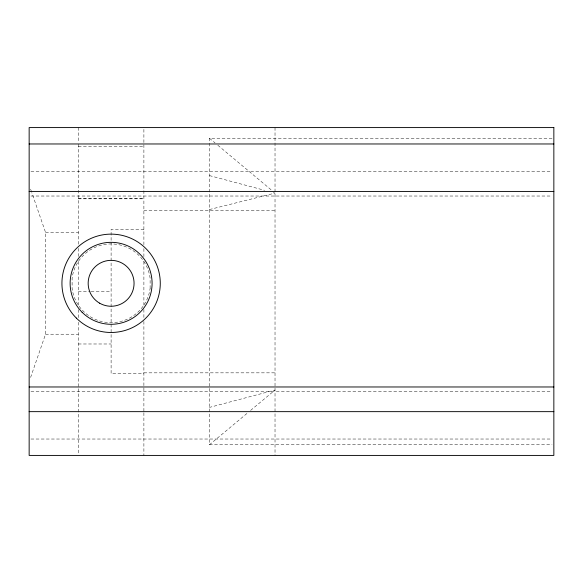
<?xml version="1.0" encoding="UTF-8"?>
<svg xmlns="http://www.w3.org/2000/svg" width="583" height="583" viewBox="0 0 583 583"><rect width="100%" height="100%" fill="white"/><g stroke="black" fill="none" stroke-linecap="round" stroke-linejoin="round"><path stroke-width="0.44" stroke-dasharray="2.92 2.19" d="M30.615 377.42L45.54 334.212L45.54 232.391L31.781 192.579M552.035 138.244L209.457 138.244L209.457 444.756L247.826 412.742M250.61 410.41L275.023 390.034L209.457 407.408M209.457 209.545L275.023 193.082L272.407 192.383M78.326 146.552L143.892 146.552M30.972 171.351L552.028 171.351M30.972 196.026L552.028 196.026M78.326 198.716L143.892 198.716M78.326 198.818L143.892 198.818M143.892 210.572L275.023 210.572M143.892 229.33L111.105 229.33L111.105 373.667L143.892 373.667M45.54 232.391L78.326 232.391M78.326 291.711L90.161 291.711M91.072 291.711L111.105 291.711M45.54 334.212L78.326 334.212M78.326 343.985L111.105 343.985M143.892 372.843L275.023 372.843M30.972 391.572L552.028 391.572M30.972 439.028L552.028 439.028M209.457 444.756L552.035 444.756M209.457 175.592L264.536 190.284M209.457 138.244L215.04 142.908M217.831 145.247L271.54 190.167M30.615 189.191L31.489 191.734M275.023 127.582L275.023 455.418M143.892 129.39L143.892 245.049M143.892 248.62L143.892 257.548M143.892 261.512L143.892 305.208M143.892 309.384L143.892 317.808M143.892 321.408L143.892 411.86M143.892 412.771L143.892 455.418M78.326 127.582L78.326 142.463M78.326 144.212L78.326 245.261M78.326 248.373L78.326 257.402M78.326 261.483L78.326 305.12M78.326 309.602L78.326 317.852M78.326 322.268L78.326 453.654M150.115 288.439L150.115 278.171A39.338 39.338 0 0 0 72.103 278.171L72.103 288.439A39.338 39.338 0 0 0 150.115 288.439"/><path stroke-width="0.87" d="M29.15 143.972L553.85 143.972M29.15 191.428L553.85 191.428M29.15 386.974L553.85 386.974M29.15 411.649L553.85 411.649M553.85 127.582L29.15 127.582L29.15 455.418L553.85 455.418L553.85 127.582M76.337 318.078A49.176 49.176 0 0 0 158.605 296.033A49.176 49.176 0 0 0 98.381 235.802A49.176 49.176 0 0 0 76.337 318.078M82.13 312.284A40.978 40.978 0 0 0 150.691 293.912A40.978 40.978 0 0 0 100.502 243.723A40.978 40.978 0 0 0 82.13 312.284M99.635 303.175A22.948 22.948 0 0 0 134.061 283.302A22.948 22.948 0 0 0 99.635 263.429A22.948 22.948 0 0 0 99.635 303.175"/></g></svg>
